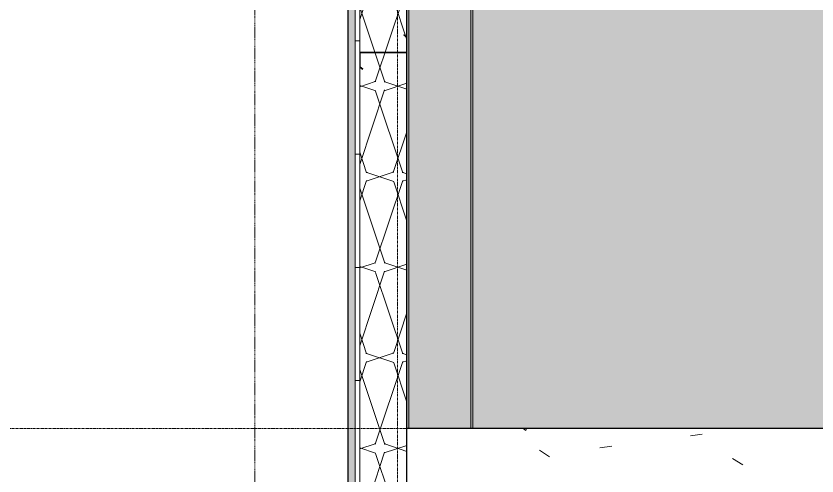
# Model space of a CAD drawing. Header units: inches. Extents: x -55396 to -733, y -290 to 853.
# Drawn here: x -26354.3 to -26184.4, y 248 to 345.5 of the extents above; entities that cross this region are included whole.
import ezdxf

# ---------------------------------------------------------------- set-up
doc = ezdxf.new("R2010")
doc.units = ezdxf.units.IN
doc.header["$MEASUREMENT"] = 0
doc.linetypes.add('Dash Dot 3_16_', pattern=[0.3125, 0.1875, -0.0625, 0, -0.0625])
doc.linetypes.add('Grid Line 1_2_', pattern=[0.875, 0.5, -0.125, 0.125, -0.125])
for name, color, linetype, lineweight in [('A-ANNO-SYMB', 150, 'Continuous', 9), ('A-FLOR', 192, 'Continuous', 9), ('A-FLOR-LEVL', 51, 'Continuous', 9), ('A-FLOR-PATT', 8, 'Continuous', 25), ('A-WALL', 113, 'Continuous', 9), ('A-WALL-PATT', 111, 'Continuous', 25), ('I-WALL', 2, 'Continuous', 9), ('L-SITE-WALL', 31, 'Continuous', 9), ('S-BEAM', 12, 'Continuous', 9), ('S-COLS', 52, 'Continuous', 9), ('S-GRID', 1, 'Continuous', 9)]:
    doc.layers.add(name, color=color, linetype=linetype, lineweight=lineweight)

# ---------------------------------------------------------------- blocks, each defined once
blk = doc.blocks.new('Girt_Z - 10_D-1223979-Section 13')
at = {"layer": 'S-BEAM'}
h = blk.add_hatch(dxfattribs=at)
h.set_pattern_fill('FP_1', color=256, style=0, pattern_type=2)
h.set_pattern_definition([(45, (-26138.858, 100.19), (-19.007, 19.007), []), (45, (-26138.858, 128.99), (-19.007, 19.007), [])])
h.paths.add_polyline_path([(-26280.82, 334.19), (-26280.75, 334.27), (-26281.28, 334.72), (-26281.28, 337.61), (-26281.39, 337.61), (-26281.39, 334.67)], flags=0)
h.paths.add_polyline_path([(-26271.39, 337.69), (-26271.39, 341.06), (-26271.96, 341.54), (-26272.04, 341.46), (-26271.5, 341.01), (-26271.5, 337.87)], flags=0)
h.paths.add_polyline_path([(-26271.39, 337.69), (-26271.58, 337.8), (-26281.2, 337.8), (-26281.2, 337.69), (-26277.58, 337.69)], flags=0)
at = {"layer": 'S-BEAM', "lineweight": 15}
for p, q in [((-26271.96, 341.54), (-26272.04, 341.46)), ((-26271.39, 341.06), (-26271.96, 341.54)), ((-26272.04, 341.46), (-26271.5, 341.01)), ((-26271.5, 341.01), (-26271.5, 337.87)), ((-26271.39, 337.69), (-26271.39, 341.06)), ((-26281.39, 337.61), (-26281.39, 334.67)), ((-26281.28, 334.72), (-26281.28, 337.61)), ((-26271.58, 337.8), (-26281.2, 337.8)), ((-26281.2, 337.69), (-26271.39, 337.69)), ((-26280.75, 334.27), (-26281.28, 334.72)), ((-26281.39, 334.67), (-26280.82, 334.19)), ((-26280.82, 334.19), (-26280.75, 334.27))]:
    blk.add_line(p, q, dxfattribs=at)
for centre, radius, start, end in [((-26281.2, 337.61), 0.188, 90, 180), ((-26281.2, 337.61), 0.0782, 90, 177.8773), ((-26271.58, 337.88), 0.0782, 270, 356.9576)]:
    blk.add_arc(centre, radius, start, end, dxfattribs=at)

msp = doc.modelspace()

# ---------------------------------------------------------------- hatches: boundary and pattern name
at = {"layer": 'A-FLOR-PATT', "lineweight": 9}
h = msp.add_hatch(dxfattribs=at)
h.set_pattern_fill('FP_10', color=256, style=0, pattern_type=2)
h.set_pattern_definition([(50, (-26138.86, 100.19), (55.085, -4.82), [5.76, -63.36]), (355, (-26138.86, 100.19), (-10.656, 57.769), [4.608, -50.688]), (100.45, (-26134.267, 99.787), (44.43, 52.949), [4.895, -53.848]), (46.184, (-26138.86, 115.55), (81.964, -12.712), [8.64, -95.04]), (96.636, (-26132.03, 114.49), (71.78, 74.812), [7.343, -80.772]), (351.184, (-26138.86, 115.55), (71.782, 74.812), [6.912, -76.032]), (21, (-26131.18, 111.71), (45.842, -30.921), [5.76, -63.36]), (326, (-26131.18, 111.71), (18.687, 55.691), [4.608, -50.688]), (71.45, (-26127.357, 109.13), (64.529, 24.77), [4.895, -53.848]), (37.5, (-26138.858, 100.189), (0.9339, 25.5668), [2.534, -47.539, 2.534, -48.922, -50.88]), (37.5, (-26138.858, 100.189), (0.9339, 25.5668), [-101.53, 2.534, -48.346]), (7.5, (-26138.858, 100.19), (20.204, 30.2913), [2.534, -26.803, 2.534, -46.387, -19.392]), (7.5, (-26138.858, 100.19), (20.204, 30.2913), [-78.259, 2.534, -16.858]), (327.5, (-26155.984, 100.19), (40.9978, -1.7324), [2.534, -16.666, 2.534, -57.37, -79.488]), (327.5, (-26155.984, 100.19), (40.9978, -1.7324), [-79.104, 2.534, -76.954]), (317.5, (-26163.664, 100.19), (44.789, 7.688), [2.534, -22.426, 2.534, -37.248, -56.448]), (317.5, (-26163.664, 100.19), (44.789, 7.688), [-64.742, 2.534, -53.914])])
h.paths.add_polyline_path([(-26271.39, 246), (-25980.89, 246), (-25980.89, 258), (-26271.39, 258), (-26271.39, 252.32)], flags=0)
at = {"layer": 'A-WALL-PATT', "lineweight": 9}
h = msp.add_hatch(dxfattribs=at)
h.set_pattern_fill('FP_6', color=256, style=0, pattern_type=2)
h.set_pattern_definition([(0, (-26138.858, 100.19), (0, 24), []), (90, (-26138.858, 100.19), (-24, 1e-15), [])])
h.paths.add_polyline_path([(-26281.39, 146.25), (-26281.39, 394.81), (-26282.39, 394.81), (-26282.39, 146.25)], flags=0)
h = msp.add_hatch(dxfattribs=at)
h.set_pattern_fill('FP_4', color=256, style=0, pattern_type=2)
h.set_pattern_definition([(161.57, (-26137.898, 101.149), (-7.680224, -0.00098), [0, -54.643, 6.067, 0]), (18.43, (-26139.818, 101.149), (-7.680224, 0.00098), [0, -54.643, 6.067, 0]), (108.43, (-26137.898, 101.149), (3.838295, -19.201365), [18.211, -42.499]), (71.57, (-26139.818, 101.149), (3.838295, 19.201365), [18.211, -42.499])])
h.paths.add_polyline_path([(-26271.39, 146.25), (-26271.39, 394.81), (-26281.39, 394.81), (-26281.39, 146.25), (-26277.58, 146.25)], flags=0)
at = {"layer": 'I-WALL', "lineweight": 5}
h = msp.add_hatch(color=256, dxfattribs=at)
h.paths.add_polyline_path([(-26270.96, 258), (-26257.82, 258), (-26257.82, 355.83), (-26257.39, 355.83), (-26257.39, 258), (-26033.02, 258), (-26033.02, 345), (-25991.02, 345), (-25991.02, 258), (-25985.76, 258), (-25985.76, 338.03), (-25985.89, 338.03), (-25985.89, 361.02), (-25981.52, 361.02), (-25981.52, 376.5), (-26271.39, 376.5), (-26271.39, 355.83), (-26270.96, 355.83), (-26270.96, 271.85)], flags=0)
h.paths.add_polyline_path([(-25985.32, 258), (-25984.14, 258), (-25984.14, 338.03), (-25985.32, 338.03), (-25985.32, 271.85)], flags=0)
h.paths.add_polyline_path([(-25980.27, 361.02), (-25979.39, 361.02), (-25979.39, 376.5), (-25980.27, 376.5), (-25980.27, 364.62)], flags=0)
at = {"layer": 'L-SITE-WALL'}
msp.add_hatch(color=256, dxfattribs=at).paths.add_polyline_path([(-26282.39, 146.25), (-26282.39, 394.81), (-26283.89, 394.81), (-26283.89, 146.25)], flags=0)
at = {"layer": 'S-COLS', "lineweight": 5}
h = msp.add_hatch(color=256, dxfattribs=at)
h.paths.add_polyline_path([(-26271.39, 146.25), (-26270.96, 146.25), (-26270.96, 246), (-26271.39, 246), (-26271.39, 148.01)], flags=0)
h.paths.add_polyline_path([(-26270.96, 258), (-26270.96, 355.83), (-26271.39, 355.83), (-26271.39, 258)], flags=0)
h = msp.add_hatch(color=256, dxfattribs=at)
h.paths.add_polyline_path([(-26257.39, 0), (-26257.39, 246), (-26257.82, 246), (-26257.82, 0)], flags=0)
h.paths.add_polyline_path([(-26257.82, 258), (-26257.39, 258), (-26257.39, 355.83), (-26257.82, 355.83), (-26257.82, 271.85)], flags=0)

# ---------------------------------------------------------------- linework, layer by layer
at = {"layer": 'A-ANNO-SYMB', "linetype": 'Dash Dot 3_16_'}
msp.add_line((-26303.64, 391.79), (-26303.64, -7.57), dxfattribs=at)
at = {"layer": 'A-FLOR', "lineweight": 25}
msp.add_line((-25980.89, 258), (-26271.39, 258), dxfattribs=at)
at = {"layer": 'A-FLOR-LEVL', "linetype": 'Grid Line 1_2_'}
msp.add_line((-26557.32, 258), (-21746.96, 258), dxfattribs=at)
at = {"layer": 'A-WALL'}
for p, q in [((-26282.39, 394.81), (-26282.39, 0)), ((-26281.39, 383.55), (-26281.39, 0))]:
    msp.add_line(p, q, dxfattribs=at)
at = {"layer": 'L-SITE-WALL', "lineweight": 25}
for p, q in [((-26283.89, 394.81), (-26283.89, 0)), ((-26271.39, 146.25), (-26271.39, 394.81))]:
    msp.add_line(p, q, dxfattribs=at)
at = {"layer": 'S-COLS'}
for p, q in [((-26270.96, 355.83), (-26270.96, 258)), ((-26257.82, 258), (-26257.82, 355.83)), ((-26257.39, 355.83), (-26257.39, 258))]:
    msp.add_line(p, q, dxfattribs=at)
at = {"layer": 'S-GRID', "linetype": 'Grid Line 1_2_'}
for p, q in [((-26281.39, -273.16), (-26281.39, 489.49)), ((-26281.39, -273.16), (-26281.39, 489.49)), ((-26273.39, -273.16), (-26273.39, 489.49)), ((-26271.39, -273.16), (-26271.39, 489.49))]:
    msp.add_line(p, q, dxfattribs=at)

# ---------------------------------------------------------------- block references
at = {"layer": 'S-BEAM'}
msp.add_blockref('Girt_Z - 10_D-1223979-Section 13', (0, 0), dxfattribs=at)

doc.saveas('drawing.dxf')
